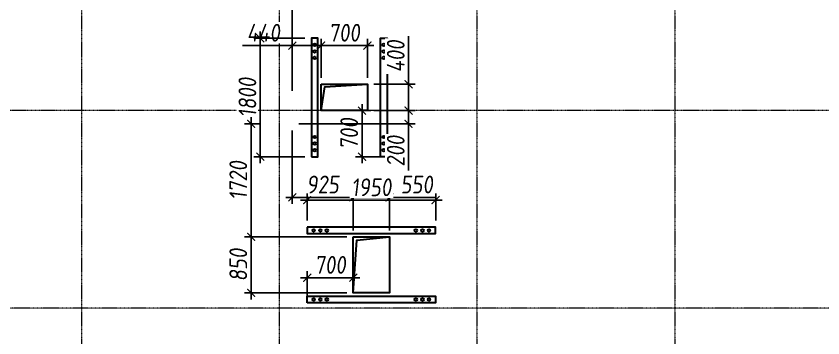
# Model space of a CAD drawing. Header units: millimetres. Extents: x -233751 to 529254, y -907864 to 285890.
# Drawn here: x -210224 to -197985, y -96850 to -91964 of the extents above; entities that cross this region are included whole.
import ezdxf

# ---------------------------------------------------------------- set-up
doc = ezdxf.new("R2010")
doc.units = ezdxf.units.MM
doc.linetypes.add('осевая', pattern=[2, 1.25, -0.25, 0.25, -0.25])
doc.layers.get('0').update_dxf_attribs({"lineweight": 30})
doc.layers.get('Defpoints').update_dxf_attribs({"lineweight": 0})
for name, color, linetype, lineweight in [('КР_Металл', 3, 'Continuous', 30), ('КР_Новые отверстия', 5, 'Continuous', 30), ('КР_Оси', 7, 'Continuous', 5), ('КР_Размеры отверстия', 7, 'Continuous', 5), ('КР_Размеры усиление', 1, 'Continuous', 5)]:
    doc.layers.add(name, color=color, linetype=linetype, lineweight=lineweight)
doc.styles.add('ISOCPEUR', font='isocpeur.ttf', dxfattribs={"width": 0.85, "oblique": 7})
doc.dimstyles.new('R_100', dxfattribs={"dimtxt": 270, "dimasz": 120, "dimexe": 100, "dimexo": 100, "dimgap": 60, "dimtad": 1, "dimdec": 0, "dimrnd": 5, "dimzin": 0, "dimdsep": 46, "dimtxsty": 'ISOCPEUR', "dimblk": 'ARCHTICK', "dimcen": 0, "dimdle": 100, "dimclrd": 256, "dimclre": 256, "dimclrt": 256, "dimadec": 0, "dimazin": 0, "dimtfac": 2, "dimtdec": 0, "dimtmove": 0, "dimatfit": 3, "dimfxl": 1, "dimtvp": 3, "dimtfill": 1, "dimtolj": 1, "dimtzin": 0, "dimarcsym": 0})

# ---------------------------------------------------------------- blocks, each defined once
blk = doc.blocks.new('*U2184')
at = {"color": 0, "linetype": 'ByBlock', "lineweight": -2, "ltscale": 10}
blk.add_line((0, 0), (-35117, 0), dxfattribs=at)
blk = doc.blocks.new('*U2185')
at = {"color": 0, "linetype": 'ByBlock', "lineweight": -2, "ltscale": 10}
blk.add_line((0, 0), (-71487, 0), dxfattribs=at)
blk = doc.blocks.new('*U2195')
at = {"color": 0, "linetype": 'ByBlock', "lineweight": -2, "ltscale": 10}
blk.add_line((0, 0), (0, -53278), dxfattribs=at)
blk = doc.blocks.new('*U2196')
at = {"color": 0, "linetype": 'ByBlock', "lineweight": -2, "ltscale": 10}
blk.add_line((0, 0), (0, -53278), dxfattribs=at)
blk = doc.blocks.new('*U2197')
at = {"color": 0, "linetype": 'ByBlock', "lineweight": -2, "ltscale": 10}
blk.add_line((0, 0), (0, -53278), dxfattribs=at)
blk = doc.blocks.new('*U2198')
at = {"color": 0, "linetype": 'ByBlock', "lineweight": -2, "ltscale": 10}
blk.add_line((0, 0), (0, -53278), dxfattribs=at)
blk = doc.blocks.new('_ArchTick')
at = {"color": 0, "linetype": 'ByBlock', "const_width": 0.15}
blk.add_lwpolyline([(-0.5, -0.5), (0.5, 0.5)], dxfattribs=at)
blk = doc.blocks.new('*D1203')
at = {"layer": 'Defpoints', "color": 0, "transparency": 16777216}
for p in [(-202774, -90635), (-206034, -91565), (-206034, -93199)]:
    blk.add_point(p, dxfattribs=at)
at = {"layer": 'КР_Размеры отверстия', "lineweight": -2, "transparency": 16777216}
for p, q in [((-202774, -90735), (-202774, -91665)), ((-206034, -93099), (-206034, -91465)), ((-202674, -91565), (-206134, -91565))]:
    blk.add_line(p, q, dxfattribs=at)
at = {"layer": 'КР_Размеры отверстия', "lineweight": -2, "transparency": 16777216, "xscale": 120, "yscale": 120, "zscale": 120, "rotation": 180}
blk.add_blockref('_ArchTick', (-206034, -91565), dxfattribs=at)
at = {"layer": 'КР_Размеры отверстия', "lineweight": -2, "transparency": 16777216, "xscale": 120, "yscale": 120, "zscale": 120}
blk.add_blockref('_ArchTick', (-202774, -91565), dxfattribs=at)
at = {"layer": 'КР_Размеры отверстия', "transparency": 16777216, "insert": (-204404, -91370), "char_height": 270, "attachment_point": 5, "style": 'ISOCPEUR', "bg_fill": 3, "box_fill_scale": 1.1, "bg_fill_color": 256, "bg_fill_true_color": 13158600, "bg_fill_transparency": 0}
blk.add_mtext('\\A1;3260', dxfattribs=at)
blk = doc.blocks.new('*D1237')
at = {"layer": 'Defpoints', "color": 0, "transparency": 16777216}
for p in [(-204559, -94716), (-205109, -95317), (-204559, -95317)]:
    blk.add_point(p, dxfattribs=at)
at = {"layer": 'КР_Размеры отверстия', "lineweight": -2, "transparency": 16777216}
for p, q in [((-205209, -94716), (-204559, -94716)), ((-205109, -95217), (-205109, -94616)), ((-204559, -95217), (-204559, -94616)), ((-204559, -94716), (-203850, -94716))]:
    blk.add_line(p, q, dxfattribs=at)
at = {"layer": 'КР_Размеры отверстия', "lineweight": -2, "transparency": 16777216, "xscale": 120, "yscale": 120, "zscale": 120, "rotation": 180}
blk.add_blockref('_ArchTick', (-205109, -94716), dxfattribs=at)
at = {"layer": 'КР_Размеры отверстия', "lineweight": -2, "transparency": 16777216, "xscale": 120, "yscale": 120, "zscale": 120}
blk.add_blockref('_ArchTick', (-204559, -94716), dxfattribs=at)
at = {"layer": 'КР_Размеры отверстия', "transparency": 16777216, "insert": (-204145, -94521), "char_height": 270, "attachment_point": 5, "style": 'ISOCPEUR', "bg_fill": 3, "box_fill_scale": 1.1, "bg_fill_color": 256, "bg_fill_true_color": 13158600, "bg_fill_transparency": 0}
blk.add_mtext('\\A1;550', dxfattribs=at)
blk = doc.blocks.new('*D1238')
at = {"layer": 'Defpoints', "color": 0, "transparency": 16777216}
for p in [(-206034, -93599), (-206034, -94716), (-205109, -95317)]:
    blk.add_point(p, dxfattribs=at)
at = {"layer": 'КР_Размеры отверстия', "lineweight": -2, "transparency": 16777216}
for p, q in [((-206034, -93699), (-206034, -94816)), ((-205009, -94716), (-206134, -94716)), ((-205109, -95217), (-205109, -94616))]:
    blk.add_line(p, q, dxfattribs=at)
at = {"layer": 'КР_Размеры отверстия', "lineweight": -2, "transparency": 16777216, "xscale": 120, "yscale": 120, "zscale": 120, "rotation": 180}
blk.add_blockref('_ArchTick', (-206034, -94716), dxfattribs=at)
at = {"layer": 'КР_Размеры отверстия', "lineweight": -2, "transparency": 16777216, "xscale": 120, "yscale": 120, "zscale": 120}
blk.add_blockref('_ArchTick', (-205109, -94716), dxfattribs=at)
at = {"layer": 'КР_Размеры отверстия', "transparency": 16777216, "insert": (-205572, -94521), "char_height": 270, "attachment_point": 5, "style": 'ISOCPEUR', "bg_fill": 3, "box_fill_scale": 1.1, "bg_fill_color": 256, "bg_fill_true_color": 13158600, "bg_fill_transparency": 0}
blk.add_mtext('\\A1;925', dxfattribs=at)
blk = doc.blocks.new('*D1239')
at = {"layer": 'Defpoints', "color": 0, "transparency": 16777216}
for p in [(-204895, -92411), (-205595, -92999), (-204895, -92999)]:
    blk.add_point(p, dxfattribs=at)
at = {"layer": 'КР_Размеры отверстия', "lineweight": -2, "transparency": 16777216}
for p, q in [((-205595, -92899), (-205595, -92311)), ((-204895, -92899), (-204895, -92311)), ((-205695, -92411), (-204795, -92411))]:
    blk.add_line(p, q, dxfattribs=at)
at = {"layer": 'КР_Размеры отверстия', "lineweight": -2, "transparency": 16777216, "xscale": 120, "yscale": 120, "zscale": 120, "rotation": 180}
blk.add_blockref('_ArchTick', (-205595, -92411), dxfattribs=at)
at = {"layer": 'КР_Размеры отверстия', "lineweight": -2, "transparency": 16777216, "xscale": 120, "yscale": 120, "zscale": 120}
blk.add_blockref('_ArchTick', (-204895, -92411), dxfattribs=at)
at = {"layer": 'КР_Размеры отверстия', "transparency": 16777216, "insert": (-205245, -92216), "char_height": 270, "attachment_point": 5, "style": 'ISOCPEUR', "bg_fill": 3, "box_fill_scale": 1.1, "bg_fill_color": 256, "bg_fill_true_color": 13158600, "bg_fill_transparency": 0}
blk.add_mtext('\\A1;700', dxfattribs=at)
blk = doc.blocks.new('*D1240')
at = {"layer": 'Defpoints', "color": 0, "transparency": 16777216}
for p in [(-206034, -92411), (-205595, -92999), (-206034, -93199)]:
    blk.add_point(p, dxfattribs=at)
at = {"layer": 'КР_Размеры отверстия', "lineweight": -2, "transparency": 16777216}
for p, q in [((-206034, -93099), (-206034, -92311)), ((-205595, -92899), (-205595, -92311)), ((-206034, -92411), (-206789, -92411)), ((-205495, -92411), (-206034, -92411))]:
    blk.add_line(p, q, dxfattribs=at)
at = {"layer": 'КР_Размеры отверстия', "lineweight": -2, "transparency": 16777216, "xscale": 120, "yscale": 120, "zscale": 120, "rotation": 180}
blk.add_blockref('_ArchTick', (-206034, -92411), dxfattribs=at)
at = {"layer": 'КР_Размеры отверстия', "lineweight": -2, "transparency": 16777216, "xscale": 120, "yscale": 120, "zscale": 120}
blk.add_blockref('_ArchTick', (-205595, -92411), dxfattribs=at)
at = {"layer": 'КР_Размеры отверстия', "transparency": 16777216, "insert": (-206471, -92216), "char_height": 270, "attachment_point": 5, "style": 'ISOCPEUR', "bg_fill": 3, "box_fill_scale": 1.1, "bg_fill_color": 256, "bg_fill_true_color": 13158600, "bg_fill_transparency": 0}
blk.add_mtext('\\A1;440', dxfattribs=at)
blk = doc.blocks.new('*D1446')
at = {"layer": 'Defpoints', "color": 0, "transparency": 16777216}
for p in [(-205809, -94758), (-205809, -95167), (-203859, -95167)]:
    blk.add_point(p, dxfattribs=at)
at = {"layer": 'КР_Размеры усиление', "color": 3, "lineweight": -2, "transparency": 16777216}
for p, q in [((-205809, -95067), (-205809, -94658)), ((-203859, -95067), (-203859, -94658)), ((-203759, -94758), (-205909, -94758))]:
    blk.add_line(p, q, dxfattribs=at)
at = {"layer": 'КР_Размеры усиление', "color": 3, "lineweight": -2, "transparency": 16777216, "xscale": 120, "yscale": 120, "zscale": 120, "rotation": 180}
blk.add_blockref('_ArchTick', (-205809, -94758), dxfattribs=at)
at = {"layer": 'КР_Размеры усиление', "color": 3, "lineweight": -2, "transparency": 16777216, "xscale": 120, "yscale": 120, "zscale": 120}
blk.add_blockref('_ArchTick', (-203859, -94758), dxfattribs=at)
at = {"layer": 'КР_Размеры усиление', "color": 3, "transparency": 16777216, "insert": (-204834, -94563), "char_height": 270, "attachment_point": 5, "style": 'ISOCPEUR', "bg_fill": 3, "box_fill_scale": 1.1, "bg_fill_color": 256, "bg_fill_true_color": 13158600, "bg_fill_transparency": 0}
blk.add_mtext('\\A1;1950', dxfattribs=at)
blk = doc.blocks.new('*D1445')
at = {"layer": 'Defpoints', "color": 0, "transparency": 16777216}
for p in [(-205809, -95936), (-205109, -96167), (-205809, -96317)]:
    blk.add_point(p, dxfattribs=at)
at = {"layer": 'КР_Размеры усиление', "color": 3, "lineweight": -2, "transparency": 16777216}
for p, q in [((-205009, -95936), (-205909, -95936)), ((-205809, -96217), (-205809, -95836)), ((-205109, -96067), (-205109, -95836))]:
    blk.add_line(p, q, dxfattribs=at)
at = {"layer": 'КР_Размеры усиление', "color": 3, "lineweight": -2, "transparency": 16777216, "xscale": 120, "yscale": 120, "zscale": 120, "rotation": 180}
blk.add_blockref('_ArchTick', (-205809, -95936), dxfattribs=at)
at = {"layer": 'КР_Размеры усиление', "color": 3, "lineweight": -2, "transparency": 16777216, "xscale": 120, "yscale": 120, "zscale": 120}
blk.add_blockref('_ArchTick', (-205109, -95936), dxfattribs=at)
at = {"layer": 'КР_Размеры усиление', "color": 3, "transparency": 16777216, "insert": (-205459, -95741), "char_height": 270, "attachment_point": 5, "style": 'ISOCPEUR', "bg_fill": 3, "box_fill_scale": 1.1, "bg_fill_color": 256, "bg_fill_true_color": 13158600, "bg_fill_transparency": 0}
blk.add_mtext('\\A1;700', dxfattribs=at)
blk = doc.blocks.new('*D1448')
at = {"layer": 'Defpoints', "color": 0, "transparency": 16777216}
for p in [(-205745, -92299), (-206520, -94099), (-205745, -94099)]:
    blk.add_point(p, dxfattribs=at)
at = {"layer": 'КР_Размеры усиление', "color": 3, "lineweight": -2, "transparency": 16777216}
for p, q in [((-206520, -92199), (-206520, -94199)), ((-205845, -92299), (-206620, -92299)), ((-205845, -94099), (-206620, -94099))]:
    blk.add_line(p, q, dxfattribs=at)
at = {"layer": 'КР_Размеры усиление', "color": 3, "lineweight": -2, "transparency": 16777216, "xscale": 120, "yscale": 120, "zscale": 120}
for p, rotation in [((-206520, -92299), 90), ((-206520, -94099), 270)]:
    blk.add_blockref('_ArchTick', p, dxfattribs=dict(at, rotation=rotation))
at = {"layer": 'КР_Размеры усиление', "color": 3, "transparency": 16777216, "insert": (-206715, -93199), "char_height": 270, "attachment_point": 5, "rotation": 90, "style": 'ISOCPEUR', "bg_fill": 3, "box_fill_scale": 1.1, "bg_fill_color": 256, "bg_fill_true_color": 13158600, "bg_fill_transparency": 0}
blk.add_mtext('\\A1;1800', dxfattribs=at)
blk = doc.blocks.new('*D1447')
at = {"layer": 'Defpoints', "color": 0, "transparency": 16777216}
for p in [(-204745, -93399), (-204976, -94099), (-204595, -94099)]:
    blk.add_point(p, dxfattribs=at)
at = {"layer": 'КР_Размеры усиление', "color": 3, "lineweight": -2, "transparency": 16777216}
for p, q in [((-204976, -93299), (-204976, -94199)), ((-204845, -93399), (-205076, -93399)), ((-204695, -94099), (-205076, -94099))]:
    blk.add_line(p, q, dxfattribs=at)
at = {"layer": 'КР_Размеры усиление', "color": 3, "lineweight": -2, "transparency": 16777216, "xscale": 120, "yscale": 120, "zscale": 120}
for p, rotation in [((-204976, -93399), 90), ((-204976, -94099), 270)]:
    blk.add_blockref('_ArchTick', p, dxfattribs=dict(at, rotation=rotation))
at = {"layer": 'КР_Размеры усиление', "color": 3, "transparency": 16777216, "insert": (-205171, -93749), "char_height": 270, "attachment_point": 5, "rotation": 90, "style": 'ISOCPEUR', "bg_fill": 3, "box_fill_scale": 1.1, "bg_fill_color": 256, "bg_fill_true_color": 13158600, "bg_fill_transparency": 0}
blk.add_mtext('\\A1;700', dxfattribs=at)
blk = doc.blocks.new('*D1461')
at = {"layer": 'Defpoints', "color": 0, "transparency": 16777216}
for p in [(-204895, -92999), (-204270, -92999), (-204871, -93399)]:
    blk.add_point(p, dxfattribs=at)
at = {"layer": 'КР_Размеры отверстия', "lineweight": -2, "transparency": 16777216}
for p, q in [((-204270, -92999), (-204270, -92267)), ((-204795, -92999), (-204170, -92999)), ((-204270, -93499), (-204270, -92999)), ((-204771, -93399), (-204170, -93399))]:
    blk.add_line(p, q, dxfattribs=at)
at = {"layer": 'КР_Размеры отверстия', "lineweight": -2, "transparency": 16777216, "xscale": 120, "yscale": 120, "zscale": 120}
for p, rotation in [((-204270, -92999), 90), ((-204270, -93399), 270)]:
    blk.add_blockref('_ArchTick', p, dxfattribs=dict(at, rotation=rotation))
at = {"layer": 'КР_Размеры отверстия', "transparency": 16777216, "insert": (-204465, -92573), "char_height": 270, "attachment_point": 5, "rotation": 90, "style": 'ISOCPEUR', "bg_fill": 3, "box_fill_scale": 1.1, "bg_fill_color": 256, "bg_fill_true_color": 13158600, "bg_fill_transparency": 0}
blk.add_mtext('\\A1;400', dxfattribs=at)
blk = doc.blocks.new('*D1462')
at = {"layer": 'Defpoints', "color": 0, "transparency": 16777216}
for p in [(-204895, -93399), (-206034, -93599), (-204270, -93599)]:
    blk.add_point(p, dxfattribs=at)
at = {"layer": 'КР_Размеры отверстия', "lineweight": -2, "transparency": 16777216}
for p, q in [((-204270, -93299), (-204270, -93599)), ((-204795, -93399), (-204170, -93399)), ((-205934, -93599), (-204170, -93599)), ((-204270, -93599), (-204270, -94309))]:
    blk.add_line(p, q, dxfattribs=at)
at = {"layer": 'КР_Размеры отверстия', "lineweight": -2, "transparency": 16777216, "xscale": 120, "yscale": 120, "zscale": 120}
for p, rotation in [((-204270, -93399), 90), ((-204270, -93599), 270)]:
    blk.add_blockref('_ArchTick', p, dxfattribs=dict(at, rotation=rotation))
at = {"layer": 'КР_Размеры отверстия', "transparency": 16777216, "insert": (-204465, -94014), "char_height": 270, "attachment_point": 5, "rotation": 90, "style": 'ISOCPEUR', "bg_fill": 3, "box_fill_scale": 1.1, "bg_fill_color": 256, "bg_fill_true_color": 13158600, "bg_fill_transparency": 0}
blk.add_mtext('\\A1;200', dxfattribs=at)
blk = doc.blocks.new('*D1463')
at = {"layer": 'Defpoints', "color": 0, "transparency": 16777216}
for p in [(-205109, -95317), (-206659, -96167), (-205109, -96167)]:
    blk.add_point(p, dxfattribs=at)
at = {"layer": 'КР_Размеры отверстия', "lineweight": -2, "transparency": 16777216}
for p, q in [((-206659, -95217), (-206659, -96267)), ((-205209, -95317), (-206759, -95317)), ((-205209, -96167), (-206759, -96167))]:
    blk.add_line(p, q, dxfattribs=at)
at = {"layer": 'КР_Размеры отверстия', "lineweight": -2, "transparency": 16777216, "xscale": 120, "yscale": 120, "zscale": 120}
for p, rotation in [((-206659, -95317), 90), ((-206659, -96167), 270)]:
    blk.add_blockref('_ArchTick', p, dxfattribs=dict(at, rotation=rotation))
at = {"layer": 'КР_Размеры отверстия', "transparency": 16777216, "insert": (-206854, -95742), "char_height": 270, "attachment_point": 5, "rotation": 90, "style": 'ISOCPEUR', "bg_fill": 3, "box_fill_scale": 1.1, "bg_fill_color": 256, "bg_fill_true_color": 13158600, "bg_fill_transparency": 0}
blk.add_mtext('\\A1;850', dxfattribs=at)
blk = doc.blocks.new('*D1464')
at = {"layer": 'Defpoints', "color": 0, "transparency": 16777216}
for p in [(-206659, -93599), (-206434, -93599), (-205109, -95317)]:
    blk.add_point(p, dxfattribs=at)
at = {"layer": 'КР_Размеры отверстия', "lineweight": -2, "transparency": 16777216}
for p, q in [((-206659, -95417), (-206659, -93499)), ((-206534, -93599), (-206759, -93599)), ((-205209, -95317), (-206759, -95317))]:
    blk.add_line(p, q, dxfattribs=at)
at = {"layer": 'КР_Размеры отверстия', "lineweight": -2, "transparency": 16777216, "xscale": 120, "yscale": 120, "zscale": 120}
for p, rotation in [((-206659, -93599), 90), ((-206659, -95317), 270)]:
    blk.add_blockref('_ArchTick', p, dxfattribs=dict(at, rotation=rotation))
at = {"layer": 'КР_Размеры отверстия', "transparency": 16777216, "insert": (-206854, -94458), "char_height": 270, "attachment_point": 5, "rotation": 90, "style": 'ISOCPEUR', "bg_fill": 3, "box_fill_scale": 1.1, "bg_fill_color": 256, "bg_fill_true_color": 13158600, "bg_fill_transparency": 0}
blk.add_mtext('\\A1;1720', dxfattribs=at)

msp = doc.modelspace()

# ---------------------------------------------------------------- linework, layer by layer
at = {"layer": 'КР_Металл'}
msp.add_lwpolyline([(-205809.4, -96317.3), (-205809.4, -96217.3), (-203859.4, -96217.3), (-203859.4, -96317.3)], close=True, dxfattribs=at)
for centre in [(-204644.8, -93799.3), (-204644.8, -93899.3), (-204644.8, -93999.3), (-205709.4, -96267.3), (-205609.4, -96267.3), (-205509.4, -96267.3), (-204159.4, -96267.3), (-204059.4, -96267.3), (-203959.4, -96267.3)]:
    msp.add_circle(centre, 20, dxfattribs=at)
at = {"layer": 'КР_Новые отверстия'}
for points in [[(-205594.8, -92999.3), (-204894.8, -92999.3), (-204894.8, -93399.3), (-205594.8, -93399.3)], [(-205109.4, -95317.3), (-204559.4, -95317.3), (-204559.4, -96167.3), (-205109.4, -96167.3)]]:
    msp.add_lwpolyline(points, close=True, dxfattribs=at)
for points in [[(-205594.8, -93399.3), (-205539.7, -93038), (-204894.8, -92999.3)], [(-205109.4, -96167.3), (-205055.7, -95364.1), (-204559.4, -95317.3)]]:
    msp.add_lwpolyline(points, dxfattribs=at)

# ---------------------------------------------------------------- block references
at = {"layer": 'КР_Оси', "linetype": 'осевая'}
for name, p in [('*U2195', (-209232.7, -65636.9)), ('*U2196', (-206232.7, -65636.9)), ('*U2197', (-203232.7, -65636.9)), ('*U2198', (-200232.7, -65636.9)), ('*U2185', (-150104.3, -93399.3)), ('*U2184', (-186473.8, -96399.3))]:
    msp.add_blockref(name, p, dxfattribs=at)

# ---------------------------------------------------------------- next in the draw order: dimensions: what is measured, and where the dimension line sits
at = {"layer": 'КР_Размеры отверстия'}
for base, p1, p2, picture, middle in [((-206033.9, -91564.8), (-202774.1, -90635.3), (-206033.9, -93199.3), '*D1203', (-204404, -91369.8)), ((-204559.4, -94716.3), (-205109.4, -95317.3), (-204559.4, -95317.3), '*D1237', (-204144.8, -94521.3))]:
    dim = msp.add_linear_dim(base=base, p1=p1, p2=p2, dimstyle='R_100', override={"dimpost": '\\X'}, dxfattribs=at)
    dim.commit()
    dim.dimension.update_dxf_attribs({"geometry": picture, "text_midpoint": middle})
at = {"layer": 'КР_Размеры усиление'}
dim = msp.add_linear_dim(base=(-205809.4, -95935.9), p1=(-205109.4, -96167.3), p2=(-205809.4, -96317.3), dimstyle='R_100', override={"dimpost": '\\X', "dimclrd": 3, "dimclre": 3, "dimclrt": 3}, dxfattribs=at)
dim.commit()
dim.dimension.update_dxf_attribs({"geometry": '*D1445', "text_midpoint": (-205459.4, -95740.9)})

# ---------------------------------------------------------------- next in the draw order: linework, layer by layer
at = {"layer": 'КР_Металл'}
msp.add_lwpolyline([(-204594.8, -94099.3), (-204694.8, -94099.3), (-204694.8, -92299.3), (-204594.8, -92299.3)], close=True, dxfattribs=at)
for centre in [(-204644.8, -92399.3), (-204644.8, -92499.3), (-204644.8, -92599.3), (-204159.4, -95217.3), (-204059.4, -95217.3), (-203959.4, -95217.3)]:
    msp.add_circle(centre, 20, dxfattribs=at)

# ---------------------------------------------------------------- next in the draw order: dimensions: what is measured, and where the dimension line sits
at = {"layer": 'КР_Размеры отверстия'}
for base, p1, p2, picture, middle in [((-204894.8, -92410.9), (-205594.8, -92999.3), (-204894.8, -92999.3), '*D1239', (-205244.8, -92215.9)), ((-206033.9151, -94716.3187), (-205109.3893, -95317.2784), (-206033.9151, -93599.3175), '*D1238', (-205571.6522, -94521.3187))]:
    dim = msp.add_linear_dim(base=base, p1=p1, p2=p2, dimstyle='R_100', override={"dimpost": '\\X'}, dxfattribs=at)
    dim.commit()
    dim.dimension.update_dxf_attribs({"geometry": picture, "text_midpoint": middle})

# ---------------------------------------------------------------- next in the draw order: linework, layer by layer
at = {"layer": 'КР_Металл'}
msp.add_lwpolyline([(-205809.4, -95167.3), (-205809.4, -95267.3), (-203859.4, -95267.3), (-203859.4, -95167.3)], close=True, dxfattribs=at)

# ---------------------------------------------------------------- next in the draw order: dimensions: what is measured, and where the dimension line sits
at = {"layer": 'КР_Размеры отверстия'}
dim = msp.add_linear_dim(base=(-206033.9, -92410.9), p1=(-205594.8, -92999.3), p2=(-206033.9, -93199.3), dimstyle='R_100', override={"dimpost": '\\X'}, dxfattribs=at)
dim.commit()
dim.dimension.update_dxf_attribs({"geometry": '*D1240', "text_midpoint": (-206471.5, -92215.9)})
at = {"layer": 'КР_Размеры усиление'}
dim = msp.add_linear_dim(base=(-204976.3, -94099.3), p1=(-204744.8, -93399.3), p2=(-204594.8, -94099.3), angle=90, dimstyle='R_100', override={"dimpost": '\\X', "dimclrd": 3, "dimclre": 3, "dimclrt": 3}, dxfattribs=at)
dim.commit()
dim.dimension.update_dxf_attribs({"geometry": '*D1447', "text_midpoint": (-205171.3, -93749.3)})

# ---------------------------------------------------------------- next in the draw order: linework, layer by layer
at = {"layer": 'КР_Металл'}
msp.add_lwpolyline([(-205744.8, -94099.3), (-205644.8, -94099.3), (-205644.8, -92299.3), (-205744.8, -92299.3)], close=True, dxfattribs=at)
for centre in [(-205694.8, -92399.3), (-205694.8, -92499.3), (-205694.8, -92599.3)]:
    msp.add_circle(centre, 20, dxfattribs=at)

# ---------------------------------------------------------------- next in the draw order: dimensions: what is measured, and where the dimension line sits
at = {"layer": 'КР_Размеры отверстия'}
dim = msp.add_linear_dim(base=(-204270.3, -92999.3), p1=(-204870.8, -93399.3), p2=(-204894.8, -92999.3), angle=90, dimstyle='R_100', override={"dimpost": '\\X'}, dxfattribs=at)
dim.commit()
dim.dimension.update_dxf_attribs({"geometry": '*D1461', "text_midpoint": (-204465.3, -92573.2)})
at = {"layer": 'КР_Размеры усиление'}
dim = msp.add_linear_dim(base=(-205809.4, -94758.5), p1=(-203859.4, -95167.3), p2=(-205809.4, -95167.3), dimstyle='R_100', override={"dimpost": '\\X', "dimclrd": 3, "dimclre": 3, "dimclrt": 3}, dxfattribs=at)
dim.commit()
dim.dimension.update_dxf_attribs({"geometry": '*D1446', "text_midpoint": (-204834.4, -94563.5)})

# ---------------------------------------------------------------- next in the draw order: linework, layer by layer
at = {"layer": 'КР_Металл'}
for centre in [(-205709.4, -95217.3), (-205609.4, -95217.3), (-205509.4, -95217.3)]:
    msp.add_circle(centre, 20, dxfattribs=at)

# ---------------------------------------------------------------- next in the draw order: dimensions: what is measured, and where the dimension line sits
at = {"layer": 'КР_Размеры усиление'}
dim = msp.add_linear_dim(base=(-206519.9, -94099.3), p1=(-205744.8, -92299.3), p2=(-205744.8, -94099.3), angle=90, dimstyle='R_100', override={"dimpost": '\\X', "dimclrd": 3, "dimclre": 3, "dimclrt": 3}, dxfattribs=at)
dim.commit()
dim.dimension.update_dxf_attribs({"geometry": '*D1448', "text_midpoint": (-206714.9, -93199.3)})

# ---------------------------------------------------------------- next in the draw order: linework, layer by layer
at = {"layer": 'КР_Металл'}
for centre in [(-205694.8, -93799.3), (-205694.8, -93899.3), (-205694.8, -93999.3)]:
    msp.add_circle(centre, 20, dxfattribs=at)

# ---------------------------------------------------------------- next in the draw order: dimensions: what is measured, and where the dimension line sits
at = {"layer": 'КР_Размеры отверстия'}
dim = msp.add_linear_dim(base=(-206658.9, -96167.3), p1=(-205109.4, -95317.3), p2=(-205109.4, -96167.3), angle=90, dimstyle='R_100', override={"dimpost": '\\X'}, dxfattribs=at)
dim.commit()
dim.dimension.update_dxf_attribs({"geometry": '*D1463', "text_midpoint": (-206853.9, -95742.3)})

# ---------------------------------------------------------------- next in the draw order: dimensions: what is measured, and where the dimension line sits
dim = msp.add_linear_dim(base=(-204270.3, -93599.3), p1=(-204894.8, -93399.3), p2=(-206033.9, -93599.3), angle=90, dimstyle='R_100', override={"dimpost": '\\X'}, dxfattribs=at)
dim.commit()
dim.dimension.update_dxf_attribs({"geometry": '*D1462', "text_midpoint": (-204465.3, -94013.9)})

# ---------------------------------------------------------------- next in the draw order: dimensions: what is measured, and where the dimension line sits
dim = msp.add_linear_dim(base=(-206658.9, -93599.3), p1=(-205109.4, -95317.3), p2=(-206433.9, -93599.3), angle=90, dimstyle='R_100', override={"dimpost": '\\X'}, dxfattribs=at)
dim.commit()
dim.dimension.update_dxf_attribs({"geometry": '*D1464', "text_midpoint": (-206853.9, -94458.3)})

doc.saveas('drawing.dxf')
